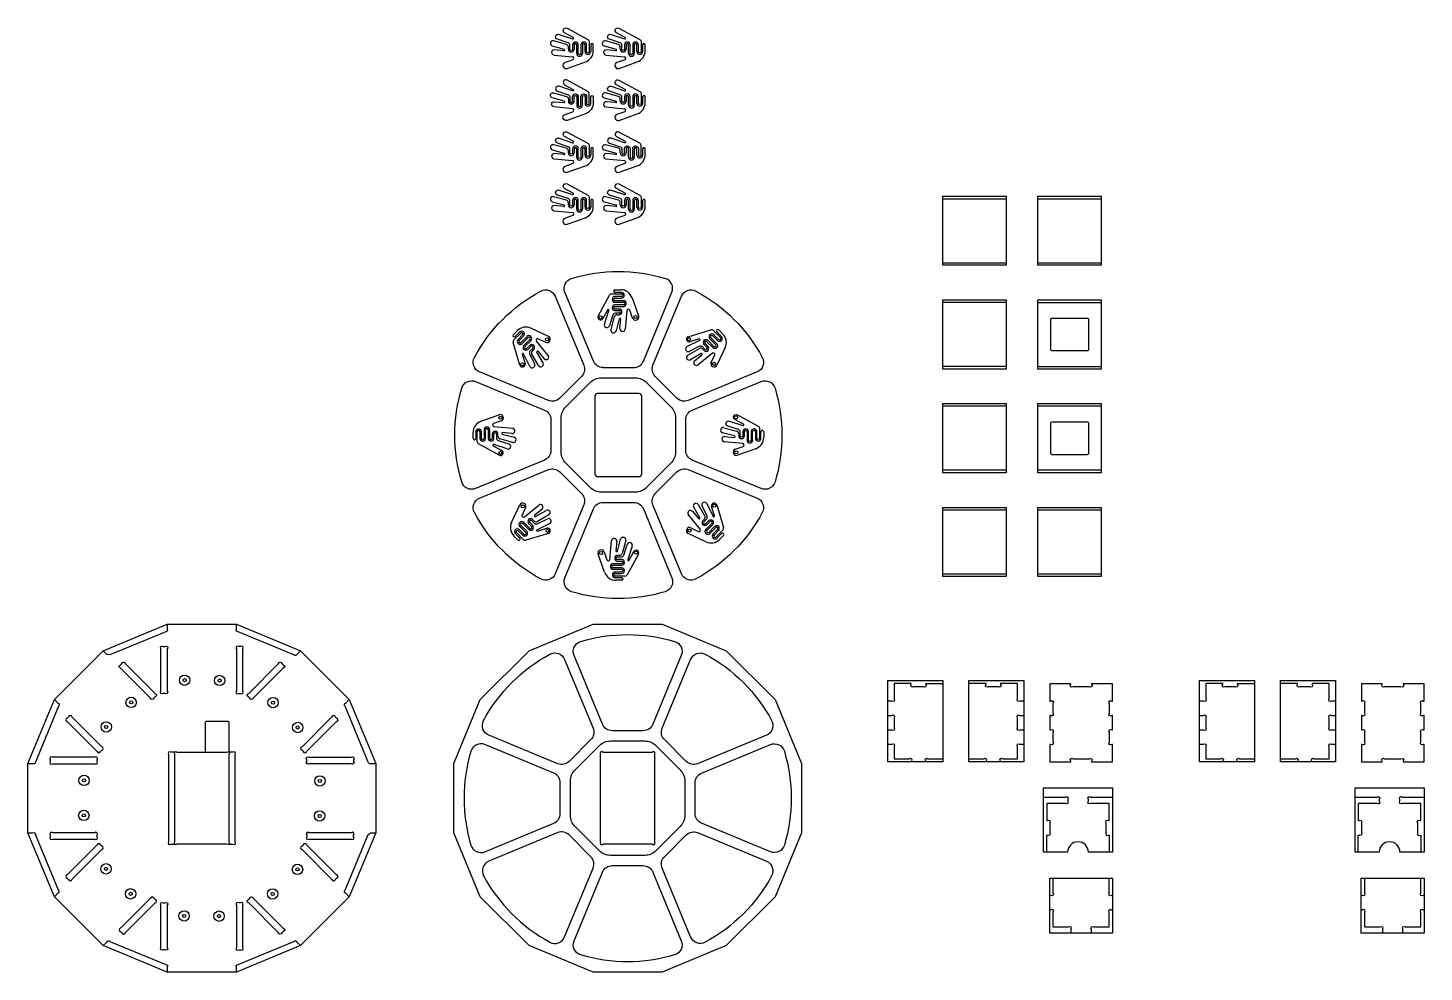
# Model space of a CAD drawing. Header units: millimetres. Extents: x 61 to 2750, y -1450 to 2094.
# Drawn here: x 61 to 2750, y 275 to 2094 of the extents above; entities that cross this region are included whole.
import ezdxf

# ---------------------------------------------------------------- set-up
doc = ezdxf.new("R2010")
doc.units = ezdxf.units.MM
doc.header["$MEASUREMENT"] = 0

msp = doc.modelspace()

# ---------------------------------------------------------------- linework, layer by layer
for p, q in [((1071, 2059.1), (1093.9, 2052.8)), ((1098.3, 2062), (1073.6, 2068.8)), ((1093.4, 2049.9), (1075.2, 2051.7)), ((1102, 2053), (1102, 2057.2)), ((1113, 2061.2), (1113, 2053)), ((1118, 2044.8), (1118, 2061.2)), ((1129, 2061.2), (1129, 2044.8)), ((1134, 2048.6), (1134, 2061.2)), ((1145, 2061.2), (1145, 2048.6)), ((1150, 2050), (1150, 2061.2)), ((1171, 2059.1), (1193.9, 2052.8)), ((1198.3, 2062), (1173.6, 2068.8)), ((1193.4, 2049.9), (1175.2, 2051.7)), ((1202, 2053), (1202, 2057.2)), ((1213, 2061.2), (1213, 2053)), ((1218, 2044.8), (1218, 2061.2)), ((1229, 2061.2), (1229, 2044.8)), ((1234, 2048.6), (1234, 2061.2)), ((1245, 2061.2), (1245, 2048.6)), ((1250, 2050), (1250, 2061.2)), ((1074.3, 2041.7), (1109.8, 2038.2)), ((1110.5, 2032.4), (1095.5, 2027.1)), ((1099.6, 2015.8), (1134.7, 2028.3)), ((1174.3, 2041.7), (1209.8, 2038.2)), ((1210.5, 2032.4), (1195.5, 2027.1)), ((1199.6, 2015.8), (1234.7, 2028.3)), ((1198.3, 1962), (1173.6, 1968.8)), ((1171, 1959.1), (1193.9, 1952.8)), ((1174.3, 1941.7), (1209.8, 1938.2)), ((1193.4, 1949.9), (1175.2, 1951.7)), ((1202, 1953), (1202, 1957.2)), ((1213, 1961.2), (1213, 1953)), ((1218, 1944.8), (1218, 1961.2)), ((1229, 1961.2), (1229, 1944.8)), ((1234, 1948.6), (1234, 1961.2)), ((1245, 1961.2), (1245, 1948.6)), ((1250, 1950), (1250, 1961.2)), ((1210.5, 1932.4), (1195.5, 1927.1)), ((1199.6, 1915.8), (1234.7, 1928.3)), ((1071, 1859.1), (1093.9, 1852.8)), ((1098.3, 1862), (1073.6, 1868.8)), ((1102, 1853), (1102, 1857.2)), ((1113, 1861.2), (1113, 1853)), ((1118, 1844.8), (1118, 1861.2)), ((1129, 1861.2), (1129, 1844.8)), ((1134, 1848.6), (1134, 1861.2)), ((1145, 1861.2), (1145, 1848.6)), ((1150, 1850), (1150, 1861.2)), ((1171, 1859.1), (1193.9, 1852.8)), ((1198.3, 1862), (1173.6, 1868.8)), ((1202, 1853), (1202, 1857.2)), ((1213, 1861.2), (1213, 1853)), ((1218, 1844.8), (1218, 1861.2)), ((1229, 1861.2), (1229, 1844.8)), ((1234, 1848.6), (1234, 1861.2)), ((1245, 1861.2), (1245, 1848.6)), ((1250, 1850), (1250, 1861.2)), ((1074.3, 1841.7), (1109.8, 1838.2)), ((1093.4, 1849.9), (1075.2, 1851.7)), ((1110.5, 1832.4), (1095.5, 1827.1)), ((1174.3, 1841.7), (1209.8, 1838.2)), ((1193.4, 1849.9), (1175.2, 1851.7)), ((1210.5, 1832.4), (1195.5, 1827.1)), ((1099.6, 1815.8), (1134.7, 1828.3)), ((1199.6, 1815.8), (1234.7, 1828.3)), ((1071, 1759.1), (1093.9, 1752.8)), ((1098.3, 1762), (1073.6, 1768.8)), ((1093.4, 1749.9), (1075.2, 1751.7)), ((1102, 1753), (1102, 1757.2)), ((1113, 1761.2), (1113, 1753)), ((1118, 1744.8), (1118, 1761.2)), ((1129, 1761.2), (1129, 1744.8)), ((1134, 1748.6), (1134, 1761.2)), ((1145, 1761.2), (1145, 1748.6)), ((1150, 1750), (1150, 1761.2)), ((1171, 1759.1), (1193.9, 1752.8)), ((1198.3, 1762), (1173.6, 1768.8)), ((1193.4, 1749.9), (1175.2, 1751.7)), ((1202, 1753), (1202, 1757.2)), ((1213, 1761.2), (1213, 1753)), ((1218, 1744.8), (1218, 1761.2)), ((1229, 1761.2), (1229, 1744.8)), ((1234, 1748.6), (1234, 1761.2)), ((1245, 1761.2), (1245, 1748.6)), ((1250, 1750), (1250, 1761.2)), ((1823.3, 1636.6), (1823.3, 1769.9)), ((2006.3, 1636.6), (2006.3, 1769.9)), ((1074.3, 1741.7), (1109.8, 1738.2)), ((1110.5, 1732.4), (1095.5, 1727.1)), ((1099.6, 1715.8), (1134.7, 1728.3)), ((1174.3, 1741.7), (1209.8, 1738.2)), ((1210.5, 1732.4), (1195.5, 1727.1)), ((1199.6, 1715.8), (1234.7, 1728.3)), ((1191.7, 1589.5), (1202.9, 1589.5)), ((1159.5, 1538.9), (1181.2, 1578.9)), ((1185.7, 1581.5), (1204.3, 1581.5)), ((1204.3, 1584.4), (1191.7, 1584.4)), ((1204.3, 1576.4), (1191.7, 1576.4)), ((1191.7, 1573.5), (1204.3, 1573.5)), ((1208.1, 1568.4), (1191.7, 1568.4)), ((1191.7, 1565.5), (1208.1, 1565.5)), ((1208.1, 1560.4), (1191.7, 1560.4)), ((1224.6, 1574.2), (1237.2, 1539)), ((2006.3, 1436.7), (2006.3, 1570)), ((1177.4, 1550.5), (1168.5, 1534.1)), ((1171.3, 1523.5), (1180, 1549.4)), ((1187.9, 1541), (1180.9, 1520.3)), ((1184.1, 1513.1), (1190.8, 1537.8)), ((1191.7, 1557.5), (1208.1, 1557.5)), ((1199.8, 1552.4), (1191.7, 1552.4)), ((1191.7, 1549.5), (1199.8, 1549.5)), ((1199.8, 1544.4), (1192.6, 1544.4)), ((1200.1, 1533.3), (1193.8, 1510.4)), ((1195.7, 1541.5), (1199.8, 1541.5)), ((1201.1, 1514.7), (1202.9, 1532.8)), ((1214.7, 1549.2), (1211.2, 1513.7)), ((1225.7, 1534.9), (1220.4, 1549.9)), ((1003.7, 1510.8), (995.8, 1502.9)), ((997.2, 1493), (1010.3, 1506.2)), ((1008.3, 1508.2), (999.4, 1499.3)), ((1063.6, 1499.4), (1029.9, 1515.4)), ((1333, 1499.1), (1376.5, 1512)), ((1381.6, 1510.7), (1394.7, 1497.6)), ((1396.7, 1499.6), (1387.8, 1508.5)), ((1391.5, 1512.2), (1399.4, 1504.2)), ((1008.8, 1444.4), (995.9, 1488)), ((1013.9, 1502.5), (1005, 1493.6)), ((1007.1, 1491.6), (1015.9, 1500.5)), ((1010.7, 1488), (1022.3, 1499.6)), ((1012.7, 1486), (1024.3, 1497.5)), ((1027.9, 1493.9), (1016.4, 1482.3)), ((1018.4, 1480.3), (1030, 1491.9)), ((1022, 1476.7), (1027.8, 1482.4)), ((1024, 1474.7), (1029.8, 1480.4)), ((1063.2, 1463.1), (1040.5, 1490.7)), ((1044, 1495.2), (1058.4, 1488.4)), ((1330.4, 1479.9), (1354.9, 1492.1)), ((1354.5, 1480.6), (1334.9, 1470.8)), ((1353.8, 1494.7), (1335.8, 1489.4)), ((1365.3, 1474.5), (1360.2, 1479.6)), ((1363.2, 1483.9), (1369, 1478.1)), ((1371, 1480.1), (1365.2, 1485.9)), ((1368.9, 1489.5), (1380.4, 1478)), ((1382.4, 1480), (1370.9, 1491.5)), ((1374.5, 1495.2), (1386.1, 1483.6)), ((1388.1, 1485.6), (1376.5, 1497.2)), ((1380.2, 1500.8), (1389, 1492)), ((1391.1, 1494), (1382.2, 1502.9)), ((1013.2, 1465.3), (1018.5, 1447.3)), ((1028, 1441.8), (1015.8, 1466.3)), ((1027.4, 1465.9), (1037.1, 1446.4)), ((1033.4, 1476.8), (1028.3, 1471.6)), ((1044.4, 1443.5), (1031.7, 1465.7)), ((1032.5, 1471.8), (1035.4, 1474.7)), ((1035.4, 1474.7), (1032.5, 1471.8)), ((1053.2, 1448.5), (1041.4, 1469.2)), ((1043.8, 1470.8), (1055.3, 1456.7)), ((1332, 1463.5), (1354.3, 1476.2)), ((1357.7, 1466.5), (1337.1, 1454.7)), ((1345.2, 1452.6), (1359.3, 1464.2)), ((1379.3, 1467.4), (1351.7, 1444.7)), ((1360.4, 1475.4), (1363.3, 1472.5)), ((1377, 1449.5), (1383.8, 1463.9)), ((1403.9, 1478), (1387.9, 1444.3)), ((933.7, 1336.1), (968.9, 1348.6)), ((939.5, 1319.5), (939.5, 1303.2)), ((942.4, 1303.2), (942.4, 1319.5)), ((947.5, 1319.5), (947.5, 1303.2)), ((950.4, 1303.2), (950.4, 1319.5)), ((973, 1337.2), (958, 1331.8)), ((958.7, 1326.2), (994.2, 1322.7)), ((1401.6, 1323.8), (1426.3, 1317.1)), ((918.4, 1303.2), (918.4, 1314.3)), ((923.5, 1315.7), (923.5, 1303.2)), ((926.4, 1297.1), (926.4, 1315.7)), ((969, 1271), (929.1, 1292.7)), ((931.5, 1315.7), (931.5, 1303.2)), ((934.4, 1303.2), (934.4, 1315.7)), ((955.5, 1311.3), (955.5, 1303.2)), ((958.4, 1303.2), (958.4, 1311.3)), ((984.4, 1282.8), (958.5, 1291.5)), ((963.5, 1311.3), (963.5, 1304)), ((966.4, 1307.2), (966.4, 1311.3)), ((966.9, 1299.3), (987.6, 1292.4)), ((994.8, 1295.5), (970.1, 1302.3)), ((974.6, 1311.6), (997.5, 1305.3)), ((993.2, 1312.6), (975.1, 1314.4)), ((1421.9, 1307.8), (1399, 1314.1)), ((1437.8, 1293.2), (1402.2, 1296.7)), ((1403.2, 1306.8), (1421.4, 1305)), ((1430.1, 1312.2), (1430.1, 1308.1)), ((1440.9, 1308.1), (1440.9, 1316.2)), ((1446.1, 1316.2), (1446.1, 1299.8)), ((1456.9, 1299.8), (1456.9, 1316.2)), ((1462.1, 1316.2), (1462.1, 1303.6)), ((1472.9, 1303.6), (1472.9, 1316.2)), ((1478.1, 1316.2), (1478.1, 1305)), ((957.4, 1288.9), (973.8, 1279.9)), ((1423.5, 1282.2), (1438.5, 1287.5)), ((1462.7, 1283.3), (1427.6, 1270.7)), ((1311.1, 1238.7), (1269.2, 1196.8)), ((992.5, 1141.3), (1008.5, 1175.1)), ((1019.5, 1169.8), (1012.7, 1155.5)), ((1017.2, 1152), (1044.8, 1174.6)), ((1051.2, 1166.8), (1037.1, 1155.2)), ((1038.7, 1152.9), (1059.4, 1164.6)), ((1355.9, 1128.6), (1333.3, 1156.2)), ((1341.1, 1162.7), (1352.7, 1148.6)), ((1355, 1150.2), (1343.3, 1170.8)), ((1352.1, 1175.9), (1364.8, 1153.6)), ((1369.1, 1153.4), (1359.4, 1173)), ((1368.5, 1177.5), (1380.6, 1153)), ((1383.3, 1154.1), (1377.9, 1172.1)), ((1387.7, 1174.9), (1400.6, 1131.4)), ((1008.3, 1133.7), (1019.9, 1122.2)), ((1021.9, 1124.2), (1010.4, 1135.7)), ((1014, 1139.4), (1025.6, 1127.8)), ((1027.6, 1129.8), (1016, 1141.4)), ((1025.5, 1139.2), (1031.2, 1133.5)), ((1033.3, 1135.5), (1027.5, 1141.2)), ((1031.1, 1144.9), (1036.3, 1139.7)), ((1036.1, 1144), (1033.2, 1146.9)), ((1066.1, 1139.4), (1041.6, 1127.3)), ((1042, 1138.8), (1061.5, 1148.5)), ((1064.4, 1155.8), (1042.2, 1143.1)), ((1042.6, 1124.6), (1060.6, 1130)), ((1338.1, 1130.9), (1352.4, 1124.1)), ((1363.9, 1147.5), (1361, 1144.6)), ((1363, 1142.6), (1368.2, 1147.7)), ((1378.1, 1139), (1366.5, 1127.5)), ((1372.4, 1144.7), (1366.7, 1138.9)), ((1368.5, 1125.5), (1380.1, 1137)), ((1368.7, 1136.9), (1374.4, 1142.7)), ((1383.7, 1133.4), (1372.2, 1121.8)), ((1374.2, 1119.8), (1385.7, 1131.4)), ((1005, 1107.2), (997.1, 1115.1)), ((999.7, 1119.7), (1008.6, 1110.8)), ((1014.9, 1108.6), (1001.8, 1121.7)), ((1005.4, 1125.4), (1014.3, 1116.5)), ((1016.3, 1118.5), (1007.4, 1127.4)), ((1063.5, 1120.2), (1019.9, 1107.3)), ((1181.7, 1070.1), (1185.2, 1105.7)), ((1195.3, 1104.7), (1193.5, 1086.5)), ((1196.3, 1086), (1202.6, 1108.9)), ((1212.4, 1106.3), (1205.6, 1081.6)), ((1366.6, 1104), (1332.9, 1120)), ((1389.4, 1127.7), (1380.5, 1118.9)), ((1382.5, 1116.8), (1391.4, 1125.7)), ((1399.3, 1126.3), (1386.2, 1113.2)), ((1388.2, 1111.2), (1397.1, 1120.1)), ((1400.7, 1116.4), (1392.8, 1108.5)), ((1171.8, 1045.2), (1159.3, 1080.3)), ((1170.7, 1084.4), (1176.1, 1069.4)), ((1200.8, 1077.8), (1196.6, 1077.8)), ((1208.6, 1078.4), (1215.5, 1099.1)), ((1236.9, 1080.4), (1215.2, 1040.5)), ((1225.1, 1095.8), (1216.4, 1069.9)), ((1219, 1068.8), (1228, 1085.3)), ((1204.7, 1061.8), (1188.4, 1061.8)), ((1188.4, 1059), (1204.7, 1059)), ((1204.7, 1053.8), (1188.4, 1053.8)), ((1188.4, 1051), (1204.7, 1051)), ((1196.6, 1075), (1203.9, 1075)), ((1204.7, 1069.8), (1196.6, 1069.8)), ((1196.6, 1067), (1204.7, 1067)), ((1204.7, 1045.8), (1192.2, 1045.8)), ((1192.2, 1043), (1204.7, 1043)), ((1210.8, 1037.8), (1192.2, 1037.8)), ((1192.2, 1035), (1204.7, 1035)), ((1204.7, 1029.8), (1193.6, 1029.8)), ((1717.3, 680), (1717.3, 837)), ((1823.3, 837), (1823.3, 680)), ((1979.3, 837), (1979.3, 680)), ((2317.3, 680), (2317.3, 837)), ((2423.3, 837), (2423.3, 680)), ((2579.3, 837), (2579.3, 680)), ((1164.1, 525.9), (1164.1, 694.3)), ((1168.6, 698.8), (1263.7, 698.8)), ((1268.1, 694.3), (1268.1, 525.9)), ((1823.3, 680), (1717.3, 680)), ((2423.3, 680), (2317.3, 680)), ((2150, 630), (2150, 506)), ((2750, 630), (2750, 506)), ((1263.7, 521.5), (1168.6, 521.5)), ((2150, 456), (2150, 350)), ((2750, 456), (2750, 350))]:
    msp.add_line(p, q)
for points in [[(1139.4, 2071.6, -0.274936), (1142, 2067.2), (1142, 2048.6, -1), (1137, 2048.6), (1137, 2061.2, 1), (1126, 2061.2), (1126, 2044.8, -1), (1121, 2044.8), (1121, 2061.2, 1), (1110, 2061.2), (1110, 2053, -1), (1105, 2053), (1105, 2060.3, 0.322065), (1101.6, 2065.1), (1080.9, 2072, -1), (1084.1, 2081.5), (1110, 2072.8, 0.917004), (1111.2, 2075.5), (1094.7, 2084.5, -1), (1099.4, 2093.3)], [(1184.1, 2081.5), (1210, 2072.8, 0.917004), (1211.2, 2075.5), (1194.7, 2084.5, -1), (1199.4, 2093.3), (1239.4, 2071.6, -0.274936), (1242, 2067.2), (1242, 2048.6, -1), (1237, 2048.6), (1237, 2061.2, 1), (1226, 2061.2), (1226, 2044.8, -1), (1221, 2044.8), (1221, 2061.2, 1), (1210, 2061.2), (1210, 2053, -1), (1205, 2053), (1205, 2060.3, 0.322065), (1201.6, 2065.1), (1180.9, 2072, -1)], [(1101.6, 1965.1, -0.322065), (1105, 1960.3), (1105, 1953, 1), (1110, 1953), (1110, 1961.2, -1), (1121, 1961.2), (1121, 1944.8, 1), (1126, 1944.8), (1126, 1961.2, -1), (1137, 1961.2), (1137, 1948.6, 1), (1142, 1948.6), (1142, 1967.2, 0.274936), (1139.4, 1971.6), (1099.4, 1993.3, 1), (1094.7, 1984.5), (1111.2, 1975.5, -0.917004), (1110, 1972.8), (1084.1, 1981.5, 1), (1080.9, 1972)], [(1242, 1967.2), (1242, 1948.6, -1), (1237, 1948.6), (1237, 1961.2, 1), (1226, 1961.2), (1226, 1944.8, -1), (1221, 1944.8), (1221, 1961.2, 1), (1210, 1961.2), (1210, 1953, -1), (1205, 1953), (1205, 1960.3, 0.322065), (1201.6, 1965.1), (1180.9, 1972, -1), (1184.1, 1981.5), (1210, 1972.8, 0.917004), (1211.2, 1975.5), (1194.7, 1984.5, -1), (1199.4, 1993.3), (1239.4, 1971.6, -0.274936)], [(1134.7, 1928.3), (1099.6, 1915.8, -1), (1095.5, 1927.1), (1110.5, 1932.4, 0.800755), (1109.8, 1938.2), (1074.3, 1941.7, -1), (1075.2, 1951.7), (1093.4, 1949.9, 0.918827), (1093.9, 1952.8), (1071, 1959.1, -1), (1073.6, 1968.8), (1098.3, 1962, -0.33799), (1102, 1957.2), (1102, 1953, 1), (1113, 1953), (1113, 1961.2, -1), (1118, 1961.2), (1118, 1944.8, 1), (1129, 1944.8), (1129, 1961.2, -1), (1134, 1961.2), (1134, 1948.6, 1), (1145, 1948.6), (1145, 1961.2, -1), (1150, 1961.2), (1150, 1950, -0.317008)], [(1101.6, 1865.1), (1080.9, 1872, -1), (1084.1, 1881.5), (1110, 1872.8, 0.917004), (1111.2, 1875.5), (1094.7, 1884.5, -1), (1099.4, 1893.3), (1139.4, 1871.6, -0.274936), (1142, 1867.2), (1142, 1848.6, -1), (1137, 1848.6), (1137, 1861.2, 1), (1126, 1861.2), (1126, 1844.8, -1), (1121, 1844.8), (1121, 1861.2, 1), (1110, 1861.2), (1110, 1853, -1), (1105, 1853), (1105, 1860.3, 0.322065)], [(1201.6, 1865.1, -0.322065), (1205, 1860.3), (1205, 1853, 1), (1210, 1853), (1210, 1861.2, -1), (1221, 1861.2), (1221, 1844.8, 1), (1226, 1844.8), (1226, 1861.2, -1), (1237, 1861.2), (1237, 1848.6, 1), (1242, 1848.6), (1242, 1867.2, 0.274936), (1239.4, 1871.6), (1199.4, 1893.3, 1), (1194.7, 1884.5), (1211.2, 1875.5, -0.917004), (1210, 1872.8), (1184.1, 1881.5, 1), (1180.9, 1872)], [(1105, 1753), (1105, 1760.3, 0.322065), (1101.6, 1765.1), (1080.9, 1772, -1), (1084.1, 1781.5), (1110, 1772.8, 0.917004), (1111.2, 1775.5), (1094.7, 1784.5, -1), (1099.4, 1793.3), (1139.4, 1771.6, -0.274936), (1142, 1767.2), (1142, 1748.6, -1), (1137, 1748.6), (1137, 1761.2, 1), (1126, 1761.2), (1126, 1744.8, -1), (1121, 1744.8), (1121, 1761.2, 1), (1110, 1761.2), (1110, 1753, -1)], [(1184.1, 1781.5), (1210, 1772.8, 0.917004), (1211.2, 1775.5), (1194.7, 1784.5, -1), (1199.4, 1793.3), (1239.4, 1771.6, -0.274936), (1242, 1767.2), (1242, 1748.6, -1), (1237, 1748.6), (1237, 1761.2, 1), (1226, 1761.2), (1226, 1744.8, -1), (1221, 1744.8), (1221, 1761.2, 1), (1210, 1761.2), (1210, 1753, -1), (1205, 1753), (1205, 1760.3, 0.322065), (1201.6, 1765.1), (1180.9, 1772, -1)], [(1063.5, 1376.3), (930.9, 1431.2, -0.444376), (921, 1459.2, -0.146448), (1048.7, 1586.9, -0.444376), (1076.7, 1577), (1131.6, 1444.4, -0.303347), (1127.3, 1422.6), (1085.3, 1380.6, -0.303347)], [(1332.9, 1376.3, -0.303347), (1311.1, 1380.6), (1269.2, 1422.6, -0.303347), (1264.8, 1444.4), (1319.8, 1577, -0.444376), (1347.7, 1586.9, -0.146448), (1475.5, 1459.2, -0.444376), (1465.5, 1431.2)], [(2030.3, 1531.4), (2030.3, 1475.4, 0.414214), (2033.3, 1472.4), (2101.3, 1472.4, 0.414214), (2104.3, 1475.4), (2104.3, 1531.4, 0.414214), (2101.3, 1534.4), (2033.3, 1534.4, 0.414214)], [(1055.9, 1261.5), (923.3, 1206.6, -0.444376), (896.5, 1219.4, -0.146448), (896.5, 1400, -0.444376), (923.3, 1412.7), (1055.9, 1357.8, -0.303347), (1068.2, 1339.3), (1068.2, 1280, -0.303347)], [(1252.6, 1410.9), (1299.4, 1364, -0.198912), (1308.2, 1342.8), (1308.2, 1276.5, -0.198912), (1299.4, 1255.3), (1252.6, 1208.5, -0.198912), (1231.4, 1199.7), (1165.1, 1199.7, -0.198912), (1143.9, 1208.5), (1097, 1255.3, -0.198912), (1088.2, 1276.5), (1088.2, 1342.8, -0.198912), (1097, 1364), (1143.9, 1410.9, -0.198912), (1165.1, 1419.7), (1231.4, 1419.7, -0.198912)], [(1328.2, 1339.3, -0.303347), (1340.6, 1357.8), (1473.2, 1412.7, -0.444376), (1500, 1400, -0.146448), (1500, 1219.4, -0.444376), (1473.2, 1206.6), (1340.6, 1261.5, -0.303347), (1328.2, 1280)], [(1238.2, 1389.7), (1158.2, 1389.7, 0.414214), (1153.2, 1384.7), (1153.2, 1234.7, 0.414214), (1158.2, 1229.7), (1238.2, 1229.7, 0.414214), (1243.2, 1234.7), (1243.2, 1384.7, 0.414214)], [(1467.4, 1326.7, -0.274936), (1470.1, 1322.2), (1470.1, 1303.6, -1), (1464.9, 1303.6), (1464.9, 1316.2, 1), (1454.1, 1316.2), (1454.1, 1299.8, -1), (1448.9, 1299.8), (1448.9, 1316.2, 1), (1438.1, 1316.2), (1438.1, 1308.1, -1), (1432.9, 1308.1), (1432.9, 1315.3, 0.322065), (1429.6, 1320), (1408.8, 1327, -1), (1412.1, 1336.6), (1438, 1327.9, 0.917004), (1439.1, 1330.5), (1422.6, 1339.4, -1), (1427.5, 1348.4)], [(2104.3, 1275.4), (2104.3, 1331.4, 0.414214), (2101.3, 1334.4), (2033.3, 1334.4, 0.414214), (2030.3, 1331.4), (2030.3, 1275.4, 0.414214), (2033.3, 1272.4), (2101.3, 1272.4, 0.414214)], [(1085.3, 1238.7), (1127.3, 1196.8, -0.303347), (1131.6, 1175), (1076.7, 1042.4, -0.444376), (1048.7, 1032.4, -0.146448), (921, 1160.2, -0.444376), (930.9, 1188.1), (1063.5, 1243.1, -0.303347)], [(1347.7, 1032.4, -0.444376), (1319.8, 1042.4), (1264.8, 1175, -0.303347), (1269.2, 1196.8), (1311.1, 1238.7, -0.303347), (1332.9, 1243.1), (1465.5, 1188.1, -0.444376), (1475.5, 1160.2, -0.146448)], [(1288.6, 1007.9, -0.146448), (1107.9, 1007.9, -0.444376), (1095.2, 1034.7), (1150.1, 1167.3, -0.303347), (1168.6, 1179.7), (1227.9, 1179.7, -0.303347), (1246.4, 1167.3), (1301.3, 1034.7, -0.444376)], [(1264.4, 752.4, -0.303347), (1245.8, 740), (1186.4, 740, -0.303347), (1167.8, 752.4), (1112.9, 885, -0.444376), (1125.7, 912, -0.146448), (1306.5, 912, -0.444376), (1319.3, 885)], [(321.8, 812, -0.980272), (317.3, 816.4), (317.3, 897.8, -0.980272), (321.8, 902.3), (325.2, 902.3, -0.980272), (329.6, 897.8), (329.6, 816.4, -0.980272), (325.2, 812)], [(470.4, 902.3), (467, 902.3, 0.980272), (462.6, 897.8), (462.6, 816.4, 0.980272), (467, 812), (470.4, 812, 0.980272), (474.9, 816.4), (474.9, 897.8, 0.980272)], [(948.7, 731.5, -0.444376), (938.7, 759.7, -0.146448), (1066.5, 887.5, -0.444376), (1094.7, 877.5), (1149.6, 744.9, -0.303347), (1145.3, 722.9), (1103.3, 681, -0.303347), (1081.4, 676.6)], [(1350.9, 676.6, -0.303347), (1328.9, 681), (1287, 722.9, -0.303347), (1282.6, 744.9), (1337.5, 877.5, -0.444376), (1365.7, 887.5, -0.146448), (1493.5, 759.7, -0.444376), (1483.5, 731.5)], [(239.7, 860.6, -0.980272), (239.7, 866.9), (242.1, 869.3, -0.980272), (248.4, 869.3), (305.9, 811.7, -0.980272), (305.9, 805.4), (303.5, 803, -0.980272), (297.2, 803)], [(495, 803, -0.980272), (488.7, 803), (486.3, 805.4, -0.980272), (486.3, 811.7), (543.8, 869.3, -0.980272), (550.1, 869.3), (552.5, 866.9, -0.980272), (552.5, 860.6)], [(2035.3, 792.7), (2035.3, 773.6, -0.980272), (2030.9, 769.1), (2029.3, 769.1), (2029.3, 741.6), (2030.9, 741.6, -0.980272), (2035.3, 737.1), (2035.3, 718, -0.980272), (2030.9, 713.5), (2029.3, 713.5), (2029.3, 680), (2069.5, 680), (2069.5, 681.5, -0.980272), (2074, 686), (2105.4, 686, -0.980272), (2109.8, 681.5), (2109.8, 680), (2150, 680), (2150, 713.5), (2148.5, 713.5, -0.980272), (2144, 718), (2144, 737.1, -0.980272), (2148.5, 741.6), (2150, 741.6), (2150, 769.1), (2148.5, 769.1, -0.980272), (2144, 773.6), (2144, 792.7, -0.980272), (2148.5, 797.2), (2150, 797.2), (2150, 830.7), (2109.8, 830.7), (2109.8, 829.2, -0.980272), (2105.4, 824.7), (2074, 824.7, -0.980272), (2069.5, 829.2), (2069.5, 830.7), (2029.3, 830.7), (2029.3, 797.2), (2030.9, 797.2, -0.980272)], [(2635.3, 792.7), (2635.3, 773.6, -0.980272), (2630.9, 769.1), (2629.3, 769.1), (2629.3, 741.6), (2630.9, 741.6, -0.980272), (2635.3, 737.1), (2635.3, 718, -0.980272), (2630.9, 713.5), (2629.3, 713.5), (2629.3, 680), (2669.5, 680), (2669.5, 681.5, -0.980272), (2674, 686), (2705.4, 686, -0.980272), (2709.8, 681.5), (2709.8, 680), (2750, 680), (2750, 713.5), (2748.5, 713.5, -0.980272), (2744, 718), (2744, 737.1, -0.980272), (2748.5, 741.6), (2750, 741.6), (2750, 769.1), (2748.5, 769.1, -0.980272), (2744, 773.6), (2744, 792.7, -0.980272), (2748.5, 797.2), (2750, 797.2), (2750, 830.7), (2709.8, 830.7), (2709.8, 829.2, -0.980272), (2705.4, 824.7), (2674, 824.7, -0.980272), (2669.5, 829.2), (2669.5, 830.7), (2629.3, 830.7), (2629.3, 797.2), (2630.9, 797.2, -0.980272)], [(137, 757.9), (194.5, 700.3, 0.980272), (200.8, 700.3), (203.2, 702.7, 0.980272), (203.2, 709), (145.7, 766.6, 0.980272), (139.4, 766.6), (137, 764.2, 0.980272)], [(646.6, 766.6), (589, 709, 0.980272), (589, 702.7), (591.4, 700.3, 0.980272), (597.7, 700.3), (655.3, 757.9, 0.980272), (655.3, 764.2), (652.9, 766.6, 0.980272)], [(1073.8, 658.4), (941.2, 713.3, 0.444376), (914.2, 700.5, 0.146448), (914.2, 519.8, 0.444376), (941.2, 506.9), (1073.8, 561.9, 0.303347), (1086.3, 580.5), (1086.3, 639.8, 0.303347)], [(1161.7, 711.5, -0.198912), (1183, 720.3), (1249.2, 720.3, -0.198912), (1270.6, 711.5), (1317.4, 664.6, -0.198912), (1326.3, 643.3), (1326.3, 577, -0.198912), (1317.4, 555.7), (1270.6, 508.8, -0.198912), (1249.2, 500), (1183, 500, -0.198912), (1161.7, 508.8), (1114.8, 555.7, -0.198912), (1106, 577), (1106, 643.3, -0.198912), (1114.8, 664.6)], [(1518, 700.5, -0.146448), (1518, 519.8, -0.444376), (1491, 506.9), (1358.4, 561.9, -0.303347), (1346, 580.5), (1346, 639.8, -0.303347), (1358.4, 658.4), (1491, 713.3, -0.444376)], [(194.2, 681.1), (194.2, 684.5, 0.980272), (189.8, 688.9), (108.4, 688.9, 0.980272), (103.9, 684.5), (103.9, 681.1, 0.980272), (108.4, 676.6), (189.8, 676.6, 0.980272)], [(688.3, 681.1, -0.980272), (683.8, 676.6), (602.4, 676.6, -0.980272), (598, 681.1), (598, 684.5, -0.980272), (602.4, 688.9), (683.8, 688.9, -0.980272), (688.3, 684.5)], [(194.2, 535.8), (194.2, 539.2, 0.980272), (189.8, 543.6), (108.4, 543.6, 0.980272), (103.9, 539.2), (103.9, 535.8, 0.980272), (108.4, 531.3), (189.8, 531.3, 0.980272)], [(688.3, 535.8), (688.3, 539.2, 0.980272), (683.8, 543.6), (602.4, 543.6, 0.980272), (598, 539.2), (598, 535.8, 0.980272), (602.4, 531.3), (683.8, 531.3, 0.980272)], [(1145.3, 497.3), (1103.3, 539.3, 0.303347), (1081.4, 543.7), (948.7, 488.7, 0.444376), (938.7, 460.5, 0.146448), (1066.5, 332.7, 0.444376), (1094.7, 342.8), (1149.6, 475.4, 0.303347)], [(1282.6, 475.4, -0.303347), (1287, 497.3), (1328.9, 539.3, -0.303347), (1350.9, 543.7), (1483.5, 488.7, -0.444376), (1493.5, 460.5, -0.146448), (1365.7, 332.7, -0.444376), (1337.5, 342.8)], [(203.2, 517.6), (200.8, 520, 0.980272), (194.5, 520), (137, 462.4, 0.980272), (137, 456.1), (139.4, 453.7, 0.980272), (145.7, 453.7), (203.2, 511.3, 0.980272)], [(591.4, 520), (589, 517.6, 0.980272), (589, 511.3), (646.6, 453.7, 0.980272), (652.9, 453.7), (655.3, 456.1, 0.980272), (655.3, 462.4), (597.7, 520, 0.980272)], [(1167.8, 467.8, -0.303347), (1186.4, 480.3), (1245.8, 480.3, -0.303347), (1264.4, 467.8), (1319.3, 335.2, -0.444376), (1306.5, 308.2, -0.146448), (1125.7, 308.2, -0.444376), (1112.9, 335.2)], [(297.2, 417.2), (239.7, 359.7, 0.980272), (239.7, 353.4), (242.1, 351, 0.980272), (248.4, 351), (305.9, 408.5, 0.980272), (305.9, 414.8), (303.5, 417.2, 0.980272)], [(317.3, 403.8, -0.980272), (321.8, 408.3), (325.2, 408.3, -0.980272), (329.6, 403.8), (329.6, 322.4, -0.980272), (325.2, 318), (321.8, 318, -0.980272), (317.3, 322.4)], [(474.9, 322.4), (474.9, 403.8, 0.980272), (470.4, 408.3), (467, 408.3, 0.980272), (462.6, 403.8), (462.6, 322.4, 0.980272), (467, 318), (470.4, 318, 0.980272)], [(552.5, 359.7, -0.980272), (552.5, 353.4), (550.1, 351, -0.980272), (543.8, 351), (486.3, 408.5, -0.980272), (486.3, 414.8), (488.7, 417.2, -0.980272), (495, 417.2)]]:
    msp.add_lwpolyline(points, format="xyb", close=True)
for points in [[(1945.3, 1769.9), (1945.3, 1636.6), (1823.3, 1636.6)], [(1823.3, 1769.9), (1945.3, 1769.9)], [(1823.3, 1764.9), (1945.3, 1764.9)], [(2006.3, 1769.9), (2128.3, 1769.9)], [(2128.3, 1769.9), (2128.3, 1636.6), (2006.3, 1636.6)], [(2006.3, 1764.9), (2128.3, 1764.9)], [(1823.3, 1641.6), (1945.3, 1641.6)], [(2006.3, 1641.6), (2128.3, 1641.6)], [(1823.3, 1570), (1945.3, 1570)], [(1945.3, 1570), (1945.3, 1436.7), (1823.3, 1436.7), (1823.3, 1570)], [(1945.3, 1565), (1823.3, 1565)], [(2006.3, 1570), (2128.3, 1570)], [(2128.3, 1570), (2128.3, 1436.7), (2006.3, 1436.7)], [(2006.3, 1565), (2128.3, 1565)], [(1945.3, 1441.7), (1823.3, 1441.7)], [(2006.3, 1441.7), (2128.3, 1441.7)], [(1823.3, 1370.1), (1945.3, 1370.1)], [(1945.3, 1370.1), (1945.3, 1236.8), (1823.3, 1236.8), (1823.3, 1370.1)], [(1945.3, 1365.1), (1823.3, 1365.1)], [(2006.3, 1370.1), (2128.3, 1370.1)], [(2128.3, 1370.1), (2128.3, 1236.8), (2006.3, 1236.8), (2006.3, 1370.1)], [(2128.3, 1365.1), (2006.3, 1365.1)], [(1945.3, 1241.8), (1823.3, 1241.8)], [(2128.3, 1241.8), (2006.3, 1241.8)], [(1823.3, 1170.2), (1945.3, 1170.2)], [(1945.3, 1170.2), (1945.3, 1036.9), (1823.3, 1036.9), (1823.3, 1170.2)], [(1945.3, 1165.2), (1823.3, 1165.2)], [(2006.3, 1170.2), (2128.3, 1170.2)], [(2128.3, 1170.2), (2128.3, 1036.9), (2006.3, 1036.9), (2006.3, 1170.2)], [(2128.3, 1165.2), (2006.3, 1165.2)], [(1945.3, 1041.9), (1823.3, 1041.9)], [(2128.3, 1041.9), (2006.3, 1041.9)], [(462.7, 945.1), (585.9, 894.1), (680.1, 799.9)], [(112.2, 800), (206.2, 894)], [(1717.3, 837), (1823.3, 837)], [(1979.3, 680), (1873.3, 680), (1873.3, 837)], [(1873.3, 837), (1979.3, 837)], [(2317.3, 837), (2423.3, 837)], [(2579.3, 680), (2473.3, 680), (2473.3, 837)], [(2473.3, 837), (2579.3, 837)], [(1790.4, 829.3), (1790.4, 830.8), (1823.3, 830.8)], [(2390.4, 829.3), (2390.4, 830.8), (2423.3, 830.8)], [(680.1, 799.9), (731.1, 676.8)], [(206.2, 326.2), (112.1, 420.4), (61.1, 543.5), (61.1, 676.8)], [(1790.1, 681.7), (1790.1, 680)], [(1934.1, 681.7), (1934.1, 680)], [(2390.1, 681.7), (2390.1, 680)], [(2063.5, 506), (2017, 506), (2017, 630)], [(2017, 630), (2150, 630)], [(2663.5, 506), (2617, 506), (2617, 630)], [(2617, 630), (2750, 630)], [(2029, 456), (2150, 456)], [(2150, 350), (2029, 350), (2029, 456)], [(2750, 350), (2629, 350), (2629, 456)], [(2629, 456), (2750, 456)], [(680, 420.3), (586, 326.2)]]:
    msp.add_lwpolyline(points)
for points in [[(1168.6, 1439.7, -0.303347), (1150.1, 1452), (1095.2, 1584.6, -0.444376), (1107.9, 1611.4, -0.146448), (1288.6, 1611.4, -0.444376)], [(1168.6, 1439.7), (1227.9, 1439.7, 0.303347), (1246.4, 1452), (1301.3, 1584.6, 0.444376), (1288.6, 1611.4, 0.146448)], [(329.6, 945.1), (329.6, 935.5, -0.657667), (326.4, 930.7), (218.7, 886.1), (213, 887.2), (206.2, 894), (206.3, 894.1), (329.5, 945.1), (462.7, 945.1)], [(586, 894), (579.2, 887.2, -0.657667), (573.5, 886.1), (465.8, 930.7, -0.657667), (462.6, 935.5), (462.6, 945.1)], [(1790.4, 829.3, -0.980272), (1785.9, 824.8), (1766.7, 824.8, -0.980272), (1762.3, 829.3), (1762.3, 830.8), (1729.5, 830.8), (1729.5, 801.5, -0.980272), (1725, 797), (1717.3, 797)], [(1979.3, 797), (1971.6, 797, -0.980272), (1967.2, 801.5), (1967.2, 830.8), (1934.4, 830.8), (1934.4, 829.3, -0.980272), (1929.9, 824.8), (1910.7, 824.8, -0.980272), (1906.3, 829.3), (1906.3, 830.8), (1873.3, 830.8)], [(2390.4, 829.3, -0.980272), (2385.9, 824.8), (2366.7, 824.8, -0.980272), (2362.3, 829.3), (2362.3, 830.8), (2329.5, 830.8), (2329.5, 801.5, -0.980272), (2325, 797), (2317.3, 797)], [(2579.3, 797), (2571.6, 797, -0.980272), (2567.2, 801.5), (2567.2, 830.8), (2534.4, 830.8), (2534.4, 829.3, -0.980272), (2529.9, 824.8), (2510.7, 824.8, -0.980272), (2506.3, 829.3), (2506.3, 830.8), (2473.3, 830.8)], [(61.1, 676.8), (112.1, 799.9), (112.2, 800), (119, 793.2, -0.657667), (120.1, 787.5), (75.5, 679.8, -0.657667), (70.7, 676.6), (61.1, 676.6)], [(731.1, 676.6), (721.5, 676.6, -0.657667), (716.7, 679.8), (672.1, 787.5, -0.657667), (673.2, 793.2), (680, 800)], [(403.1, 698.8), (403.1, 755.6, -0.414214), (406.1, 758.6)], [(406.1, 758.6), (445.1, 758.6, -0.414214), (448.1, 755.6), (448.1, 698.8, 0.414214)], [(1717.3, 769.5), (1725, 769.5, -0.980272), (1729.5, 765.1), (1729.5, 745.9, -0.980272), (1725, 741.4), (1717.3, 741.4)], [(1979.3, 741.4), (1971.6, 741.4, -0.980272), (1967.2, 745.9), (1967.2, 765.1, -0.980272), (1971.6, 769.5), (1979.3, 769.5)], [(2317.3, 769.5), (2325, 769.5, -0.980272), (2329.5, 765.1), (2329.5, 745.9, -0.980272), (2325, 741.4), (2317.3, 741.4)], [(2579.3, 741.4), (2571.6, 741.4, -0.980272), (2567.2, 745.9), (2567.2, 765.1, -0.980272), (2571.6, 769.5), (2579.3, 769.5)], [(344.1, 698.8), (336.4, 698.8, 0.980272), (332, 694.3), (332, 525.9, 0.980272), (336.4, 521.5), (344.1, 521.5)], [(344.1, 694.3, -1), (348.6, 698.8), (443.7, 698.8)], [(443.7, 698.8, -1), (448.1, 694.3), (448.1, 525.9)], [(448.1, 521.5), (455.8, 521.5, 0.980272), (460.3, 525.9), (460.3, 694.3, 0.980272), (455.8, 698.8), (448.1, 698.8, -0.414214)], [(1717.3, 713.9), (1725, 713.9, -0.980272), (1729.5, 709.5), (1729.5, 686.1), (1758.1, 686.1, -0.980272), (1762.6, 681.7)], [(1934.1, 681.7, -0.980272), (1938.5, 686.1), (1967.2, 686.1), (1967.2, 709.5, -0.980272), (1971.6, 713.9), (1979.3, 713.9)], [(2317.3, 713.9), (2325, 713.9, -0.980272), (2329.5, 709.5), (2329.5, 686.1), (2358.1, 686.1, -0.980272), (2362.6, 681.7), (2362.6, 680)], [(2534.1, 680), (2534.1, 681.7, -0.980272), (2538.5, 686.1), (2567.2, 686.1), (2567.2, 709.5, -0.980272), (2571.6, 713.9), (2579.3, 713.9)], [(348.6, 521.5, -1), (344.1, 525.9), (344.1, 694.3, -0.414214)], [(731.1, 676.8), (731.1, 543.5), (680.1, 420.4), (680, 420.3), (673.2, 427.1, -0.657667), (672.1, 432.7), (716.7, 540.4), (721.5, 543.6), (731.1, 543.6)], [(1762.6, 680), (1762.6, 681.7, 0.980272)], [(1790.1, 681.7, -0.980272), (1794.5, 686.1), (1823.3, 686.1)], [(1873.3, 686.1), (1902.1, 686.1, -0.980272), (1906.6, 681.7)], [(1906.6, 680), (1906.6, 681.7, 0.980272)], [(2390.1, 681.7, -0.980272), (2394.5, 686.1), (2423.3, 686.1)], [(2473.3, 686.1), (2502.1, 686.1, -0.980272), (2506.6, 681.7)], [(2506.6, 680), (2506.6, 681.7, 0.980272)], [(2017, 612.2), (2059.2, 612.2, -0.980272), (2063.7, 607.7), (2063.7, 604.3, -0.980272), (2059.2, 599.9), (2023.2, 599.9), (2023.2, 567.1), (2024.7, 567.1, -0.980272), (2029.2, 562.6), (2029.2, 543.4, -0.980272), (2024.7, 539)], [(2137.8, 543.4), (2137.8, 562.6, -0.980272), (2142.3, 567.1), (2143.8, 567.1), (2143.8, 599.9), (2107.8, 599.9, -0.980272), (2103.4, 604.3), (2103.4, 607.7, -0.980272), (2107.8, 612.2), (2150, 612.2)], [(2617, 612.2), (2659.2, 612.2, -0.980272), (2663.7, 607.7), (2663.7, 604.3, -0.980272), (2659.2, 599.9), (2623.2, 599.9), (2623.2, 567.1), (2624.7, 567.1, -0.980272), (2629.2, 562.6), (2629.2, 543.4, -0.980272), (2624.7, 539)], [(2737.8, 543.4), (2737.8, 562.6, -0.980272), (2742.3, 567.1), (2743.8, 567.1), (2743.8, 599.9), (2707.8, 599.9, -0.980272), (2703.4, 604.3), (2703.4, 607.7, -0.980272), (2707.8, 612.2), (2750, 612.2)], [(61.1, 543.6), (70.7, 543.6, -0.657667), (75.5, 540.4)], [(112.2, 420.3), (119, 427.1, 0.657667), (120.1, 432.7), (75.5, 540.4, 0.657667)], [(2023.2, 506), (2023.2, 539), (2024.7, 539, 0.980272)], [(2137.8, 543.4, 0.980272), (2142.3, 539), (2143.8, 539), (2143.8, 506)], [(2623.2, 506), (2623.2, 539), (2624.7, 539, 0.980272)], [(2737.8, 543.4, 0.980272), (2742.3, 539), (2743.8, 539), (2743.8, 506)], [(448.1, 525.9, -1), (443.7, 521.5), (348.6, 521.5)], [(2150, 506), (2103.5, 506, 1), (2063.5, 506)], [(2750, 506), (2703.5, 506, 1), (2663.5, 506)], [(2035.2, 456), (2035.2, 427.2, -0.980272)], [(2150, 422.8), (2148.3, 422.8, -0.980272), (2143.8, 427.2), (2143.8, 456)], [(2635.2, 456), (2635.2, 427.2, -0.980272)], [(2750, 422.8), (2748.3, 422.8, -0.980272), (2743.8, 427.2), (2743.8, 456)], [(2035.2, 427.2, -0.980272), (2030.7, 422.8), (2029, 422.8)], [(2635.2, 427.2, -0.980272), (2630.7, 422.8), (2629, 422.8)], [(2029, 395.2), (2030.7, 395.2, -0.980272), (2035.2, 390.8), (2035.2, 362.2), (2065.2, 362.2, -0.980272), (2069.7, 357.7), (2069.7, 350)], [(2109.4, 350), (2109.4, 357.7, -0.980272), (2113.8, 362.2), (2143.8, 362.2), (2143.8, 390.8, -0.980272), (2148.3, 395.2), (2150, 395.2)], [(2629, 395.2), (2630.7, 395.2, -0.980272), (2635.2, 390.8), (2635.2, 362.2), (2665.2, 362.2, -0.980272), (2669.7, 357.7), (2669.7, 350)], [(2709.4, 350), (2709.4, 357.7, -0.980272), (2713.8, 362.2), (2743.8, 362.2), (2743.8, 390.8, -0.980272), (2748.3, 395.2), (2750, 395.2)], [(462.7, 275.1), (329.5, 275.1), (206.3, 326.1), (206.2, 326.2), (213, 333, -0.657667), (218.7, 334.2), (326.4, 289.6, -0.657667), (329.6, 284.7), (329.6, 275.1)], [(462.6, 275.1), (462.6, 284.7, -0.657667), (465.8, 289.6), (573.5, 334.2, -0.657667), (579.2, 333), (586, 326.2), (585.9, 326.1), (462.7, 275.1)]]:
    msp.add_lwpolyline(points, format="xyb")
msp.add_lwpolyline([(1149.5, 275.1), (1026.3, 326.1), (932.1, 420.4), (881.1, 543.5), (881.1, 676.8), (932.1, 799.9), (1026.3, 894.1), (1149.5, 945.1), (1282.7, 945.1), (1405.9, 894.1), (1500.1, 799.9), (1551.1, 676.8), (1551.1, 543.5), (1500.1, 420.4), (1405.9, 326.1), (1282.7, 275.1)], close=True)
for centre, radius in [((1163.9, 1536.5), 3), ((1231.3, 1537), 3), ((1060.9, 1493.9), 3), ((1334.3, 1494.3), 3), ((1013.5, 1445.8), 3), ((1382.3, 1446.9), 3), ((970.8, 1342.9), 3), ((1424.9, 1343.9), 3), ((971.3, 1275.4), 3), ((1425.4, 1276.4), 3), ((1013.9, 1172.5), 3), ((1382.7, 1173.5), 3), ((1061.9, 1125.1), 3), ((1335.3, 1125.5), 3), ((1164.9, 1082.4), 3), ((1232.3, 1082.9), 3), ((362.9, 837.4), 10), ((362.9, 837.4), 3), ((430.3, 836.9), 10), ((430.3, 836.9), 3), ((259.9, 794.7), 10), ((259.9, 794.7), 3), ((533.3, 794.3), 10), ((533.3, 794.3), 3), ((211.9, 747.4), 10), ((580.7, 746.3), 10), ((211.9, 747.4), 3), ((580.7, 746.3), 3), ((169.3, 644.4), 10), ((169.3, 644.4), 3), ((623.4, 643.4), 10), ((623.4, 643.4), 3), ((168.8, 576.9), 10), ((168.8, 576.9), 3), ((622.9, 575.9), 10), ((622.9, 575.9), 3), ((211.5, 474), 10), ((211.5, 474), 3), ((580.3, 472.9), 10), ((580.3, 472.9), 3), ((258.9, 425.9), 10), ((532.3, 425.6), 10), ((258.9, 425.9), 3), ((532.3, 425.6), 3), ((361.9, 383.3), 10), ((361.9, 383.3), 3), ((429.3, 382.8), 10), ((429.3, 382.8), 3)]:
    msp.add_circle(centre, radius)
for centre, radius, start, end in [((1072.3, 2063.9), 5, 74.699, 254.699), ((1074.7, 2046.7), 5, 84.3885, 264.3885), ((1093.5, 2051.4), 1.5, -95.6115, 74.699), ((1097, 2057.2), 5, 0, 74.699), ((1107.5, 2053), 5.5, -180, 0), ((1115.5, 2061.2), 2.5, 0, 180), ((1123.5, 2044.8), 5.5, 180, 360), ((1131.5, 2061.2), 2.5, 0, 180), ((1139.5, 2048.6), 5.5, -180, 0), ((1127, 2050), 23, -70.3562, 0), ((1147.5, 2061.2), 2.5, 0, 180), ((1172.3, 2063.9), 5, 74.699, 254.699), ((1174.7, 2046.7), 5, 84.3885, 264.3885), ((1193.5, 2051.4), 1.5, -95.6115, 74.699), ((1197, 2057.2), 5, 0, 74.699), ((1207.5, 2053), 5.5, -180, 0), ((1215.5, 2061.2), 2.5, 0, 180), ((1223.5, 2044.8), 5.5, -180, 0), ((1231.5, 2061.2), 2.5, 0, 180), ((1239.5, 2048.6), 5.5, -180, 0), ((1227, 2050), 23, -70.3562, 0), ((1247.5, 2061.2), 2.5, 0, 180), ((1097.5, 2021.4), 6, 109.6438, 289.6438), ((1109.5, 2035.3), 3, -70.3562, 84.3885), ((1197.5, 2021.4), 6, 109.6438, 289.6438), ((1209.5, 2035.3), 3, -70.3562, 84.3885), ((1172.3, 1963.9), 5, 74.699, 254.699), ((1215.5, 1961.2), 2.5, 0, 180), ((1231.5, 1961.2), 2.5, 0, 180), ((1247.5, 1961.2), 2.5, 0, 180), ((1174.7, 1946.7), 5, 84.3885, 264.3885), ((1193.5, 1951.4), 1.5, -95.6115, 74.699), ((1197, 1957.2), 5, 0, 74.699), ((1207.5, 1953), 5.5, -180, 0), ((1209.5, 1935.3), 3, -70.3562, 84.3885), ((1223.5, 1944.8), 5.5, -180, 0), ((1239.5, 1948.6), 5.5, -180, 0), ((1227, 1950), 23, -70.3562, 0), ((1197.5, 1921.4), 6, 109.6438, 289.6438), ((1072.3, 1863.9), 5, 74.699, 254.699), ((1097, 1857.2), 5, 0, 74.699), ((1115.5, 1861.2), 2.5, 0, 180), ((1131.5, 1861.2), 2.5, 0, 180), ((1147.5, 1861.2), 2.5, 0, 180), ((1172.3, 1863.9), 5, 74.699, 254.699), ((1197, 1857.2), 5, 0, 74.699), ((1215.5, 1861.2), 2.5, 0, 180), ((1231.5, 1861.2), 2.5, 0, 180), ((1247.5, 1861.2), 2.5, 0, 180), ((1074.7, 1846.7), 5, 84.3885, 264.3885), ((1093.5, 1851.4), 1.5, -95.6115, 74.699), ((1107.5, 1853), 5.5, -180, 0), ((1109.5, 1835.3), 3, -70.3562, 84.3885), ((1123.5, 1844.8), 5.5, 180, 360), ((1139.5, 1848.6), 5.5, -180, 0), ((1127, 1850), 23, 289.6438, 360), ((1174.7, 1846.7), 5, 84.3885, 264.3885), ((1193.5, 1851.4), 1.5, -95.6115, 74.699), ((1207.5, 1853), 5.5, -180, 0), ((1209.5, 1835.3), 3, -70.3562, 84.3885), ((1223.5, 1844.8), 5.5, -180, 0), ((1239.5, 1848.6), 5.5, -180, 0), ((1227, 1850), 23, -70.3562, 0), ((1097.5, 1821.4), 6, 109.6438, 289.6438), ((1197.5, 1821.4), 6, 109.6438, 289.6438), ((1072.3, 1763.9), 5, 74.699, 254.699), ((1074.7, 1746.7), 5, 84.3885, 264.3885), ((1093.5, 1751.4), 1.5, -95.6115, 74.699), ((1097, 1757.2), 5, 0, 74.699), ((1107.5, 1753), 5.5, -180, 0), ((1115.5, 1761.2), 2.5, 0, 180), ((1131.5, 1761.2), 2.5, 0, 180), ((1139.5, 1748.6), 5.5, -180, 0), ((1127, 1750), 23, 289.6438, 360), ((1147.5, 1761.2), 2.5, 0, 180), ((1172.3, 1763.9), 5, 74.699, 254.699), ((1174.7, 1746.7), 5, 84.3885, 264.3885), ((1193.5, 1751.4), 1.5, -95.6115, 74.699), ((1197, 1757.2), 5, 0, 74.699), ((1207.5, 1753), 5.5, -180, 0), ((1215.5, 1761.2), 2.5, 0, 180), ((1231.5, 1761.2), 2.5, 0, 180), ((1239.5, 1748.6), 5.5, -180, 0), ((1227, 1750), 23, -70.3562, 0), ((1247.5, 1761.2), 2.5, 0, 180), ((1097.5, 1721.4), 6, 109.6438, 289.6438), ((1109.5, 1735.3), 3, -70.3562, 84.3885), ((1123.5, 1744.8), 5.5, -180, 0), ((1197.5, 1721.4), 6, 109.6438, 289.6438), ((1209.5, 1735.3), 3, -70.3562, 84.3885), ((1223.5, 1744.8), 5.5, -180, 0), ((1191.7, 1586.9), 2.57, 90, 270), ((1202.9, 1566.4), 23.1, 19.6438, 90), ((1185.7, 1576.4), 5.08, 90, 151.4914), ((1191.7, 1570.9), 5.42, 90, 270), ((1191.7, 1554.9), 5.42, 90, 270), ((1191.7, 1570.9), 2.57, 90, 270), ((1204.3, 1578.9), 5.42, -90, 90), ((1204.3, 1578.9), 2.57, -90, 90), ((1208.1, 1562.9), 5.42, -90, 90), ((1208.1, 1562.9), 2.57, -90, 90), ((1164, 1536.5), 5.08, 151.4914, 331.4914), ((1178.7, 1549.9), 1.42, -18.5923, 151.4914), ((1192.6, 1539.4), 4.93, 90, 161.4077), ((1191.7, 1554.9), 2.57, 90, 270), ((1195.7, 1536.4), 5.08, 90, 164.699), ((1199.8, 1546.9), 5.42, -90, 90), ((1199.8, 1546.9), 2.57, -90, 90), ((1201.5, 1533), 1.42, -5.6115, 164.699), ((1217.6, 1548.9), 2.93, 19.6438, 174.3885), ((1231.5, 1537), 6.08, -160.3562, 19.6438), ((1020, 1494.5), 23.1, 64.6438, 135), ((1012.1, 1504.3), 5.42, -45, 135), ((1012.1, 1504.3), 2.58, -45, 135), ((1176.1, 1521.9), 5.08, 161.4077, 341.4077), ((1188.9, 1511.7), 5.07, 164.699, 344.699), ((1206.2, 1514.2), 5.08, 174.3885, 354.3885), ((1378, 1507.2), 5.07, 45, 106.4914), ((1389.7, 1510.3), 2.57, 45, 225), ((997.6, 1501.1), 2.57, 135, 315), ((1000.7, 1489.4), 5.08, 135, 196.4914), ((1008.9, 1489.8), 5.42, 135, 315), ((1008.9, 1489.8), 2.58, 135, 315), ((1020.2, 1478.5), 5.43, 135, 315), ((1020.2, 1478.5), 2.58, 135, 315), ((1026.1, 1495.7), 5.42, -45, 135), ((1026.1, 1495.7), 2.57, -45, 135), ((1031.6, 1478.6), 5.43, -45, 135), ((1031.6, 1478.6), 2.58, -45, 135), ((1042.8, 1492.6), 2.92, 64.6438, 219.3885), ((1061, 1493.9), 6.07, -115.3562, 64.6438), ((1332.7, 1475.4), 5.08, 116.4077, 296.4077), ((1334.4, 1494.3), 5.07, 106.4914, 286.4914), ((1354.2, 1493.3), 1.43, -63.5923, 106.4914), ((1356.7, 1476.1), 4.93, 45, 116.4077), ((1367, 1487.7), 5.42, 45, 225), ((1367.1, 1476.3), 5.43, -135, 45), ((1367, 1487.7), 2.57, 45, 225), ((1378.4, 1499), 5.42, 45, 225), ((1378.4, 1499), 2.58, 45, 225), ((1384.3, 1481.8), 5.43, -135, 45), ((1384.3, 1481.8), 2.58, -135, 45), ((1392.9, 1495.8), 5.43, -135, 45), ((1392.9, 1495.8), 2.58, -135, 45), ((1383.1, 1487.9), 23.1, -25.3562, 45), ((1014.6, 1465.7), 1.42, 26.4077, 196.4914), ((1031.8, 1468.1), 4.93, 135, 206.4077), ((1036.1, 1468.2), 5.08, 135, 209.699), ((1042.7, 1469.9), 1.43, 39.3885, 209.699), ((1059.2, 1459.9), 5.07, -140.6115, 39.3885), ((1334.5, 1459.1), 5.07, 119.699, 299.699), ((1348.5, 1448.7), 5.08, 129.3885, 309.3885), ((1356.8, 1471.8), 5.08, 45, 119.699), ((1358.4, 1465.3), 1.43, -50.6115, 119.699), ((1367.1, 1476.3), 2.58, -135, 45), ((1381.1, 1465.1), 2.93, -25.3562, 129.3885), ((1013.6, 1445.8), 5.07, -163.5086, 16.4914), ((1032.5, 1444.1), 5.08, -153.5923, 26.4077), ((1048.8, 1446), 5.07, -150.301, 29.699), ((1382.4, 1446.9), 6.08, 154.6438, 334.6438), ((970.9, 1342.9), 6.08, -70.3562, 109.6438), ((941.5, 1314.3), 23.1, 109.6438, 180), ((929, 1315.7), 5.42, 0, 180), ((929, 1315.7), 2.57, 0, 180), ((945, 1319.5), 5.43, 0, 180), ((945, 1319.5), 2.57, 0, 180), ((959, 1329.1), 2.93, 109.6438, 264.3885), ((993.7, 1317.6), 5.08, -95.6115, 84.3885), ((1400.3, 1319), 5.07, 74.699, 254.699), ((1443.5, 1316.2), 2.57, 0, 180), ((1459.5, 1316.2), 2.57, 0, 180), ((1475.5, 1316.2), 2.57, 0, 180), ((921, 1303.2), 2.57, -180, 0), ((931.5, 1297.1), 5.07, 180, 241.4914), ((937, 1303.2), 5.42, -180, 0), ((937, 1303.2), 2.57, -180, 0), ((953, 1303.2), 5.42, -180, 0), ((953, 1303.2), 2.57, -180, 0), ((961, 1311.3), 5.42, 0, 180), ((958, 1290.1), 1.42, 71.4077, 241.4914), ((961, 1311.3), 2.57, 0, 180), ((968.5, 1304), 4.93, 180, 251.4077), ((971.5, 1307.2), 5.07, 180, 254.699), ((974.9, 1312.9), 1.42, 84.3885, 254.699), ((986, 1287.6), 5.07, -108.5923, 71.4077), ((996.2, 1300.4), 5.07, -105.301, 74.699), ((1402.7, 1301.7), 5.07, 84.3885, 264.3885), ((1421.5, 1306.4), 1.43, -95.6115, 74.699), ((1425, 1312.2), 5.07, 0, 74.699), ((1435.5, 1308.1), 5.43, 180, 360), ((1437.5, 1290.3), 2.93, -70.3562, 84.3885), ((1451.5, 1299.8), 5.43, -180, 0), ((1467.5, 1303.6), 5.43, 180, 360), ((1455, 1305), 23.1, 289.6438, 360), ((971.4, 1275.4), 5.08, -118.5086, 61.4914), ((1425.5, 1276.4), 6.08, 109.6438, 289.6438), ((1014, 1172.5), 6.08, -25.3562, 154.6438), ((1048, 1170.7), 5.08, -50.6115, 129.3885), ((1061.9, 1160.2), 5.07, -60.301, 119.699), ((1337.2, 1159.4), 5.07, 39.3885, 219.3885), ((1347.7, 1173.4), 5.07, 29.699, 209.699), ((1363.9, 1175.2), 5.07, 26.4077, 206.4077), ((1382.8, 1173.5), 5.07, 16.4914, 196.4914), ((1013.4, 1131.4), 23.1, 154.6438, 225), ((1012.2, 1137.6), 5.42, 45, 225), ((1012.2, 1137.6), 2.57, 45, 225), ((1015.3, 1154.2), 2.93, 154.6438, 309.3885), ((1029.3, 1143.1), 5.42, 45, 225), ((1029.4, 1131.6), 5.42, -135, 45), ((1029.3, 1143.1), 2.58, 45, 225), ((1029.4, 1131.6), 2.58, -135, 45), ((1039.7, 1147.6), 5.07, 225, 299.699), ((1039.8, 1143.2), 4.92, 225, 296.4077), ((1038, 1154.1), 1.42, 129.3885, 299.699), ((1062.1, 1125.1), 5.08, -73.5086, 106.4914), ((1063.8, 1144), 5.08, -63.5923, 116.4077), ((1335.5, 1125.5), 6.08, 64.6438, 244.6438), ((1353.8, 1149.5), 1.43, -140.6115, 29.699), ((1364.8, 1140.8), 5.42, 135, 315), ((1364.8, 1140.8), 2.57, 135, 315), ((1360.4, 1151.1), 5.08, -45, 29.699), ((1364.7, 1151.2), 4.93, -45, 26.4077), ((1376.3, 1140.9), 5.43, -45, 135), ((1376.3, 1140.9), 2.58, -45, 135), ((1381.9, 1153.7), 1.42, -153.5923, 16.4914), ((1387.6, 1129.5), 5.42, -45, 135), ((1387.6, 1129.5), 2.57, -45, 135), ((1395.7, 1129.9), 5.08, -45, 16.4914), ((1003.6, 1123.5), 5.42, 45, 225), ((1003.6, 1123.5), 2.57, 45, 225), ((1006.8, 1109), 2.57, -135, 45), ((1018.1, 1120.3), 5.42, -135, 45), ((1018.5, 1112.2), 5.08, 225, 286.4914), ((1018.1, 1120.3), 2.58, -135, 45), ((1042.2, 1126), 1.42, 116.4077, 286.4914), ((1190.3, 1105.2), 5.08, -5.6115, 174.3885), ((1207.5, 1107.6), 5.07, -15.301, 164.699), ((1220.3, 1097.4), 5.08, -18.5923, 161.4077), ((1353.7, 1126.8), 2.93, -115.3562, 39.3885), ((1370.3, 1123.6), 5.43, 135, 315), ((1376.5, 1124.8), 23.1, 244.6438, 315), ((1370.3, 1123.6), 2.58, 135, 315), ((1384.4, 1115), 5.43, 135, 315), ((1384.4, 1115), 2.57, 135, 315), ((1398.9, 1118.2), 2.58, -45, 135), ((1165, 1082.4), 6.08, 19.6438, 199.6438), ((1196.6, 1072.4), 5.43, 90, 270), ((1195, 1086.4), 1.43, 174.3885, 344.699), ((1200.8, 1082.9), 5.07, 270, 344.699), ((1203.9, 1079.9), 4.92, 270, 341.4077), ((1232.5, 1082.9), 5.07, -28.5086, 151.4914), ((1178.8, 1070.4), 2.92, 199.6438, 354.3885), ((1188.4, 1056.4), 5.42, 90, 270), ((1188.4, 1056.4), 2.57, 90, 270), ((1196.6, 1072.4), 2.57, 90, 270), ((1204.7, 1064.4), 5.42, -90, 90), ((1204.7, 1064.4), 2.57, -90, 90), ((1204.7, 1048.4), 5.42, -90, 90), ((1204.7, 1048.4), 2.57, -90, 90), ((1217.8, 1069.5), 1.42, 161.4077, 331.4914), ((1193.6, 1052.9), 23.1, 199.6438, 270), ((1192.2, 1040.4), 5.42, 90, 270), ((1192.2, 1040.4), 2.57, 90, 270), ((1204.7, 1032.4), 2.57, -90, 90), ((1210.8, 1042.9), 5.07, 270, 331.4914), ((1166.3, 696.6), 3.15, 45, 225), ((1265.9, 696.6), 3.15, -45, 135), ((1166.3, 523.7), 3.15, 135, 315), ((1265.9, 523.7), 3.15, -135, 45)]:
    msp.add_arc(centre, radius, start, end)

doc.saveas('drawing.dxf')
